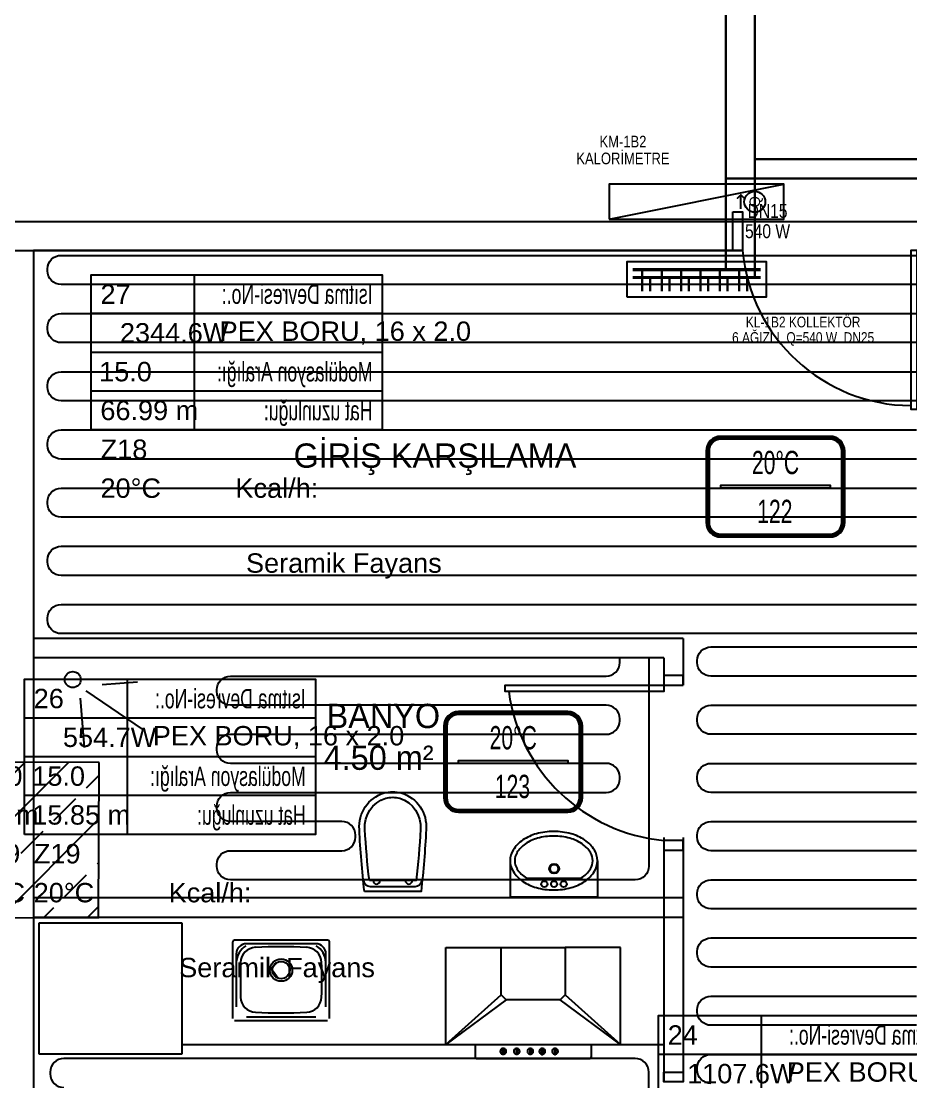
# Model space of a CAD drawing. Header units: centimetres. Extents: x 247996 to 315152, y -468471 to -440326.
# Drawn here: x 285820 to 286278, y -442336 to -441789 of the extents above; entities that cross this region are included whole.
import ezdxf
from ezdxf.enums import TextEntityAlignment as Align

# ---------------------------------------------------------------- set-up
doc = ezdxf.new("R2010")
doc.units = ezdxf.units.CM
doc.linetypes.add('ISITMA DONUS HATTI', pattern=[1.66, 1.57, -0.02, -0.07])
for name, color, linetype in [('SCOTT-MKDU0', 50, 'CONTINUOUS'), ('SCOTT-MTY-ISIKAYBIMAHAL', 2, 'CONTINUOUS'), ('SCOTT-MTY-KALORIMETRE', 6, 'Continuous'), ('SCOTT-MTY-KOLLETÖR', 7, 'CONTINUOUS'), ('SCOTT-MTY-PEX-BORU', 1, 'CONTINUOUS'), ('SCOTT-MTY-RADYATÖR', 2, 'CONTINUOUS'), ('SCOTT-MTY-SAYAC', 3, 'Continuous'), ('SCOTT-MTY-VANA', 1, 'Continuous')]:
    doc.layers.add(name, color=color, linetype=linetype)
for name, color, linetype, lineweight in [('SCOTT-MTY-ISITMA-CAP', 41, 'CONTINUOUS', 30), ('SCOTT-MTY-ISITMA-DONUS-BORU', 30, 'ISITMA DONUS HATTI', 30), ('SCOTT-MTY-ISITMA-GIDIS-BORU', 10, 'CONTINUOUS', 30)]:
    doc.layers.add(name, color=color, linetype=linetype, lineweight=lineweight)
doc.styles.add('MtXpl_Comic_Sans_MS', font='comic.ttf')
doc.styles.add('MTYCAPLT', font='arial.ttf')
doc.styles.add('ROTAS', font='arial.ttf')

# ---------------------------------------------------------------- blocks, each defined once
blk = doc.blocks.new('T-DOLAP')
blk.add_line((-45, -9), (45, 9))
blk.add_lwpolyline([(-45, -9), (45, -9), (45, 9), (-45, 9)], close=True)
blk = doc.blocks.new('T-KALORIMETRE')
for p, q in [((-10, 0), (-6, 0)), ((6, 0), (10, 0))]:
    blk.add_line(p, q)
blk.add_lwpolyline([(-4, 8), (4, 8), (2, 10), (4, 8), (2, 6)])
blk.add_circle((0, 0), 6)
at = {"style": 'ROTAS'}
blk.add_text('Q', height=6, dxfattribs=at).set_placement((0, 0), align=Align.MIDDLE_CENTER)
blk = doc.blocks.new('MTY-RADYATOR MAHAL0')
at = {"layer": 'SCOTT-MTY-ISIKAYBIMAHAL', "color": 2}
for points in [[(-35.71, 18.44), (-35.71, -18.44, 0.414214), (-28.21, -25.94), (28.21, -25.94, 0.414214), (35.71, -18.44), (35.71, 18.44, 0.414214), (28.21, 25.94), (-28.21, 25.94, 0.414214)], [(-34.21, 18.44), (-34.21, -18.44, 0.414214), (-28.21, -24.44), (28.21, -24.44, 0.414214), (34.21, -18.44), (34.21, 18.44, 0.414214), (28.21, 24.44), (-28.21, 24.44, 0.414214)]]:
    blk.add_lwpolyline(points, format="xyb", close=True, dxfattribs=at)
at = {"layer": 'SCOTT-MTY-ISIKAYBIMAHAL', "color": 4}
for points in [[(-35.21, 18.44), (-35.21, -18.44, 0.414214), (-28.21, -25.44), (28.21, -25.44, 0.414214), (35.21, -18.44), (35.21, 18.44, 0.414214), (28.21, 25.44), (-28.21, 25.44, 0.414214)], [(-34.71, 18.44), (-34.71, -18.44, 0.414214), (-28.21, -24.94), (28.21, -24.94, 0.414214), (34.71, -18.44), (34.71, 18.44, 0.414214), (28.21, 24.94), (-28.21, 24.94, 0.414214)]]:
    blk.add_lwpolyline(points, format="xyb", close=True, dxfattribs=at)
at = {"layer": 'SCOTT-MTY-ISIKAYBIMAHAL', "color": 2}
blk.add_lwpolyline([(-28.21, 0.75), (28.21, 0.75), (28.21, -0.75), (-28.21, -0.75)], close=True, dxfattribs=at)
at = {"layer": 'SCOTT-MTY-ISIKAYBIMAHAL', "color": 1, "style": 'MTYCAPLT', "width": 0.65}
for tag, p in [('MAHAL_001', (-14.86, 29.85)), ('NO_001', (-8.34, 6.72))]:
    blk.add_attdef(tag, p, '', height=12, rotation=360, dxfattribs=at)
at = {"layer": 'SCOTT-MTY-ISIKAYBIMAHAL', "color": 4, "style": 'MTYCAPLT', "width": 0.65}
for tag, p in [('DERECE_001', (-22.83, -18.47)), ('ISIKAYBI_001', (-22.73, -41.1))]:
    blk.add_attdef(tag, p, '', height=12, rotation=360, dxfattribs=at)
blk.add_attdef('ALAN', text='', height=12, rotation=360, dxfattribs=at).set_placement((0, -50), align=Align.MIDDLE_CENTER)
blk = doc.blocks.new('MTY-ETIKET')
at = {"layer": 'SCOTT-MTY-RADYATÖR'}
for p, q in [((2.687, 0), (2.687, 8)), ((-7, 6), (8, 6)), ((-7, 4), (8, 4)), ((-7, 2), (8, 2))]:
    blk.add_line(p, q, dxfattribs=at)
blk.add_lwpolyline([(8, 0), (8, 8), (-7, 8), (-7, 0)], close=True, dxfattribs=at)
at = {"layer": 'SCOTT-MTY-RADYATÖR', "style": 'MTYCAPLT', "width": 0.65}
for s, p in [('Isıtma Devresi-No.:', (-6.5, 7)), ('Modülasyon Aralığı:', (-6.5, 3)), ('Hat uzunluğu:', (-6.5, 1))]:
    blk.add_text(s, height=1, rotation=360, dxfattribs=at).set_placement(p, align=Align.MIDDLE_LEFT)
for tag, p in [('NO1_001', (5.8, 6.5)), ('AR_001', (6.25, 2.5)), ('UZ_001', (6.312, 0.509))]:
    blk.add_attdef(tag, p, '', height=1, rotation=360, dxfattribs=at)
at = {"layer": 'SCOTT-MTY-RADYATÖR', "color": 2, "style": 'MTYCAPLT', "width": 0.65}
for tag, p in [('BORU_001', (-7.069, 4.59)), ('YER_001', (2.898, 4.5))]:
    blk.add_attdef(tag, p, '', height=1, dxfattribs=at)

msp = doc.modelspace()

# ---------------------------------------------------------------- linework, layer by layer
at = {"layer": 'SCOTT-MKDU0', "color": 8, "ltscale": 0.03}
for p, q in [((285311.1, -441892.11), (286565.75, -441892.11)), ((285450.46, -441892.11), (286191.74, -441892.11)), ((285450.46, -441907.11), (286191.74, -441907.11)), ((285826.1, -441907.11), (285826.1, -442687.11)), ((285826.1, -441907.11), (285826.1, -442717.11)), ((286191.74, -441907.11), (285826.1, -441907.11)), ((285826.1, -441907.11), (285826.1, -442717.11)), ((286311.1, -441907.11), (286278.43, -441907.11)), ((286161.1, -442107.11), (285826.1, -442107.11)), ((286161.1, -442107.11), (286161.1, -442131.2)), ((286151.1, -442117.11), (285826.1, -442117.11)), ((286151.1, -442117.11), (286151.1, -442134.52)), ((285861.43, -442130.82), (285879.8, -442129.4)), ((285853.01, -442134.06), (285882.58, -442154.27)), ((285850.22, -442137.96), (285852.18, -442163.33)), ((285779.74, -442235.37), (285844.12, -442170.99)), ((285859.96, -442171.04), (285779.96, -442170.77)), ((285814.21, -442178.45), (285821.74, -442170.91)), ((285859.68, -442251.04), (285859.96, -442171.04)), ((285853.49, -442184.06), (285859.93, -442177.62)), ((285836.66, -442200.9), (285847.88, -442189.67)), ((285809.14, -442250.87), (285859.86, -442200.15)), ((285819.82, -442217.74), (285831.04, -442206.51)), ((286151.1, -442209.77), (286151.1, -442335.64)), ((286161.1, -442209.73), (286161.1, -442335.64)), ((285859.11, -442223.35), (285859.78, -442222.68)), ((286071.82, -442221.66), (286071.82, -442240.32)), ((286116.85, -442221.66), (286116.85, -442240.32)), ((285842.27, -442240.19), (285853.49, -442228.96)), ((286080.28, -442230.69), (286108.38, -442230.69)), ((286161.1, -442240.88), (285826.1, -442240.88)), ((286071.82, -442240.32), (286116.85, -442240.32)), ((285831.51, -442250.95), (285836.66, -442245.8)), ((285853.89, -442251.02), (285859.7, -442245.21)), ((285779.68, -442250.77), (285859.68, -442251.04)), ((286161.1, -442250.88), (285826.1, -442250.88)), ((285828.96, -442253.65), (285902.58, -442253.65)), ((285828.96, -442321.34), (285828.96, -442253.65)), ((285902.58, -442253.65), (285902.58, -442321.34)), ((285977.76, -442262.64), (285929.76, -442262.64)), ((285928.76, -442263.64), (285928.76, -442303.07)), ((285971.61, -442264.49), (285935.91, -442264.49)), ((285978.76, -442303.07), (285978.76, -442263.64)), ((286038.73, -442266.35), (286067.23, -442266.35)), ((286038.73, -442316.35), (286038.73, -442266.35)), ((286128.73, -442266.35), (286100.23, -442266.35)), ((286128.73, -442316.35), (286128.73, -442266.35)), ((285930.61, -442269.79), (285930.61, -442296.92)), ((285976.91, -442296.92), (285976.91, -442269.79)), ((286038.73, -442316.35), (286067.23, -442290.85)), ((286069.73, -442293.35), (286038.73, -442316.35)), ((286128.73, -442316.35), (286097.73, -442293.35)), ((286100.23, -442290.85), (286128.73, -442316.35)), ((285929.76, -442304.07), (285977.76, -442304.07)), ((285935.91, -442302.22), (285971.61, -442302.22)), ((285902.58, -442316.34), (286151.1, -442316.34)), ((285902.58, -442316.34), (286151.1, -442316.34)), ((286038.73, -442316.35), (286128.73, -442316.35)), ((286053.75, -442316.35), (286053.75, -442322.65)), ((286113.75, -442322.65), (286113.75, -442316.35)), ((285902.58, -442321.34), (285828.96, -442321.34)), ((286067.94, -442318.4), (286067.94, -442320.97)), ((286068.56, -442318.4), (286067.94, -442318.4)), ((286067.94, -442320.97), (286067.94, -442321.49)), ((286068.56, -442321.49), (286067.94, -442321.49)), ((286068.56, -442318.4), (286068.56, -442320.97)), ((286068.56, -442320.97), (286068.56, -442321.48)), ((286074.94, -442318.4), (286074.94, -442320.97)), ((286075.56, -442318.4), (286074.94, -442318.4)), ((286074.94, -442320.97), (286074.94, -442321.49)), ((286075.56, -442321.49), (286074.94, -442321.49)), ((286075.56, -442318.4), (286075.56, -442320.97)), ((286075.56, -442320.97), (286075.56, -442321.48)), ((286081.93, -442318.4), (286081.93, -442320.97)), ((286082.55, -442318.4), (286081.93, -442318.4)), ((286081.93, -442320.97), (286081.93, -442321.49)), ((286082.55, -442321.49), (286081.93, -442321.49)), ((286082.55, -442318.4), (286082.55, -442320.97)), ((286082.55, -442320.97), (286082.55, -442321.49)), ((286088.08, -442318.4), (286088.08, -442320.97)), ((286088.7, -442318.4), (286088.08, -442318.4)), ((286088.08, -442320.97), (286088.08, -442321.49)), ((286088.08, -442321.49), (286088.7, -442321.49)), ((286088.7, -442318.4), (286088.7, -442320.97)), ((286088.7, -442320.97), (286088.7, -442321.49)), ((286094.67, -442318.4), (286094.67, -442320.97)), ((286095.28, -442318.4), (286094.67, -442318.4)), ((286094.67, -442320.97), (286094.67, -442321.49)), ((286094.67, -442321.49), (286095.28, -442321.49)), ((286095.28, -442318.4), (286095.28, -442320.97)), ((286095.28, -442320.97), (286095.28, -442321.49)), ((286054.75, -442323.65), (286112.75, -442323.65))]:
    msp.add_line(p, q, dxfattribs=at)
for points in [[(286186.74, -441887.11), (286191.74, -441887.11), (286191.74, -441907.11), (286186.74, -441907.11), (286186.74, -441887.11)], [(286186.74, -441887.11), (286191.74, -441887.11), (286191.74, -441907.11), (286186.74, -441907.11), (286186.74, -441887.11)], [(286186.74, -441887.11), (286191.74, -441887.11), (286191.74, -441907.11), (286186.74, -441907.11), (286186.74, -441887.11)], [(286161.1, -442131.2), (286161.1, -442126.2), (286151.1, -442126.2), (286151.1, -442131.2), (286161.1, -442131.2)], [(286161.1, -442216.2), (286161.1, -442211.2), (286151.1, -442211.2), (286151.1, -442216.2), (286161.1, -442216.2)], [(286161.1, -442330.64), (286161.1, -442335.64), (286151.1, -442335.64), (286151.1, -442330.64), (286161.1, -442330.64)]]:
    msp.add_lwpolyline(points, dxfattribs=at)
for points in [[(286281.74, -441907.11), (286278.43, -441907.11), (286278.43, -441988.98), (286281.74, -441988.98)], [(286151.1, -442131.2), (286151.1, -442134.52), (286069.23, -442134.52), (286069.23, -442131.2)]]:
    msp.add_lwpolyline(points, close=True, dxfattribs=at)
for points in [[(285996.73, -442237.47, -0.01664), (285994.11, -442205.64, -0.351622), (286006.9, -442186.72, -0.068714), (286011.32, -442186.11, -0.068714), (286015.74, -442186.72, -0.351622), (286028.52, -442205.64, -0.01664), (286025.91, -442237.47)], [(285999.3, -442231.9, -0.016866), (285996.99, -442205.45, -0.351778), (286007.71, -442189.48, -0.068022), (286011.32, -442188.99, -0.068022), (286014.92, -442189.48, -0.351778), (286025.65, -442205.45, -0.016866), (286023.34, -442231.9)]]:
    msp.add_lwpolyline(points, format="xyb", close=True, dxfattribs=at)
msp.add_lwpolyline([(286026.19, -442232.02, -0.389191), (286022.84, -442235.09), (286011.32, -442235.09), (285999.8, -442235.09, -0.389191), (285996.45, -442232.02, -0.389191)], format="xyb", dxfattribs=at)
for centre, radius in [((285846.31, -442128.31, 51), 4.14), ((286094.58, -442225.78), 2.52), ((286094.58, -442225.78), 2.12), ((286089.48, -442233.72), 1.56), ((286094.53, -442233.72), 1.56), ((286099.45, -442233.72), 1.56)]:
    msp.add_circle(centre, radius, dxfattribs=at)
for centre, radius, start, end in [((286278.99, -441899.45), 87.59, 185.0191, 269.6313), ((286278.99, -441899.45), 87.59, 185.0191, 269.6313), ((286278.99, -441899.45), 87.59, 185.0191, 269.6313), ((286159.33, -442122.64), 88.95, 187.6747, 264.6919), ((286091.82, -442230.99), 24.08, 105.5176, 123.8347), ((286094.33, -442240.04), 33.47, 90, 105.5176), ((286094.33, -442240.04), 33.47, 74.4824, 90), ((286096.84, -442230.99), 24.08, 56.1653, 74.4824), ((286087.98, -442225.27), 17.19, 123.8347, 148.2866), ((286087.98, -442225.27), 14.8, 123.8347, 148.2866), ((286091.82, -442230.99), 21.68, 105.5176, 123.8347), ((286094.33, -442240.04), 31.07, 90, 105.5176), ((286094.33, -442240.04), 31.07, 74.4824, 90), ((286096.84, -442230.99), 21.68, 56.1653, 74.4824), ((286100.68, -442225.27), 14.8, 31.7134, 56.1653), ((286100.68, -442225.27), 17.19, 31.7134, 56.1653), ((286082.15, -442221.66), 10.33, 148.2866, 180), ((286082.15, -442221.66), 7.93, 148.2866, 180), ((286106.52, -442221.66), 7.93, 0, 31.7134), ((286106.52, -442221.66), 10.33, 0, 31.7134), ((286082.15, -442221.66), 10.33, 180, 211.7134), ((286082.15, -442221.66), 7.93, 180, 211.7134), ((286106.52, -442221.66), 7.93, 328.2866, 0), ((286106.52, -442221.66), 10.33, 328.2866, 0), ((286087.98, -442218.06), 17.19, 211.7134, 236.1653), ((286087.98, -442218.06), 14.8, 211.7134, 238.6233), ((286100.68, -442218.06), 14.8, 301.3767, 328.2866), ((286100.68, -442218.06), 17.19, 303.8347, 328.2866), ((286003.01, -442231.9), 1.78, 180, 0), ((286019.62, -442231.9), 1.78, 180, 0), ((286091.82, -442212.33), 24.08, 236.1653, 254.4824), ((286094.33, -442203.29), 33.47, 254.4824, 270), ((286094.33, -442203.29), 33.47, 270, 285.5176), ((286096.84, -442212.33), 24.08, 285.5176, 303.8347), ((286054.75, -442322.65), 1, 180, 270), ((286068.28, -442319.96), 1.54, 102.6233, 257.3765), ((286068.28, -442319.96), 1.54, 280.5379, 79.4246), ((286075.27, -442319.96), 1.54, 102.6233, 257.3765), ((286075.27, -442319.96), 1.54, 280.5379, 79.4246), ((286082.27, -442319.96), 1.54, 102.6233, 257.3765), ((286082.27, -442319.96), 1.54, 280.5379, 79.4246), ((286088.42, -442319.96), 1.54, 102.6233, 257.3765), ((286088.42, -442319.96), 1.54, 280.5379, 79.4246), ((286095, -442319.96), 1.54, 102.6233, 257.3765), ((286095, -442319.96), 1.54, 280.5379, 79.4246), ((286112.75, -442322.65), 1, 270, 0)]:
    msp.add_arc(centre, radius, start, end, dxfattribs=at)
for centre, major_axis, start_param, end_param in [((285929.76, -442263.64), (-0.707, 0.707), -0.785398, 0.785398), ((285977.76, -442263.64), (-0.707, 0.707), 3.926991, 5.497787), ((285935.91, -442269.79), (-3.75, 3.75), -0.785398, 0.785398), ((285940.75, -442274.31), (-7.14, 7.14), -0.258001, 0.758428), ((285940.88, -442274.32), (5.66, 5.66), 0.825137, 2.329224), ((285953.76, -442598.32), (-332.25, 0), 4.67265, 4.752129), ((285966.64, -442274.32), (5.66, 5.66), 5.524757, 7.028844), ((285971.61, -442269.79), (3.75, 3.75), 5.497787, 7.068583), ((285966.76, -442274.31), (7.14, 7.14), 5.524757, 6.541187), ((285953.76, -442278.07), (4.07, 4.07), 3.926991, 10.210176), ((285953.76, -442278.07), (3.18, 3.18), 3.926991, 10.210176), ((286265.01, -442283.07), (-234.94, 234.94), 0.758428, 0.812368), ((285642.51, -442283.07), (234.94, 234.94), 5.470817, 5.524757), ((285940.88, -442291.81), (-5.66, 5.66), 0.812368, 2.316455), ((285966.64, -442291.81), (-5.66, 5.66), 2.395934, 3.900021), ((285953.76, -441967.82), (-332.25, 0), 1.531058, 1.610536)]:
    msp.add_ellipse(centre, major_axis=major_axis, ratio=1, start_param=start_param, end_param=end_param, dxfattribs=at)
at = {"layer": 'SCOTT-MKDU0', "color": 8, "ltscale": 0.03, "invisible_edges": 4}
for points in [[(286067.23, -442266.35), (286100.23, -442266.35), (286100.23, -442290.85), (286067.23, -442290.85)], [(286097.73, -442293.35), (286069.73, -442293.35), (286067.23, -442290.85), (286100.23, -442290.85)]]:
    msp.add_3dface(points, dxfattribs=at)
at = {"layer": 'SCOTT-MTY-ISITMA-DONUS-BORU'}
for points in [[(285718, -441775), (286198, -441775), (286198, -441860)], [(286198, -441860), (286488, -441860)], [(286198, -441860), (286198, -441873)], [(286198, -441873), (286198, -441891)], [(286198, -441891), (286198, -441921)], [(286144, -441928), (286144, -441921)], [(286154, -441928), (286154, -441921)], [(286164, -441928), (286164, -441921)], [(286174, -441928), (286174, -441921)], [(286184, -441928), (286184, -441921)], [(286194, -441928), (286194, -441921)]]:
    msp.add_lwpolyline(points, dxfattribs=at)
at = {"layer": 'SCOTT-MTY-ISITMA-DONUS-BORU', "const_width": 1.6}
msp.add_lwpolyline([(286135, -441921), (286201, -441921)], dxfattribs=at)
at = {"layer": 'SCOTT-MTY-ISITMA-GIDIS-BORU'}
for points in [[(285735, -441765), (286183, -441765), (286183, -441870)], [(286183, -441870), (286475, -441870)], [(286183, -441870), (286183, -441873)], [(286183, -441873), (286183, -441891)], [(286183, -441891), (286183, -441917)], [(286140, -441928), (286140, -441917)], [(286150, -441928), (286150, -441917)], [(286160, -441928), (286160, -441917)], [(286170, -441928), (286170, -441917)], [(286180, -441928), (286180, -441917)], [(286190, -441928), (286190, -441917)]]:
    msp.add_lwpolyline(points, dxfattribs=at)
at = {"layer": 'SCOTT-MTY-ISITMA-GIDIS-BORU', "const_width": 1.6}
msp.add_lwpolyline([(286135, -441917), (286201, -441917)], dxfattribs=at)
at = {"layer": 'SCOTT-MTY-KOLLETÖR'}
msp.add_lwpolyline([(286132, -441931), (286204, -441931), (286204, -441913), (286132, -441913)], close=True, dxfattribs=at)
at = {"layer": 'SCOTT-MTY-PEX-BORU'}
for points in [[(286281.35, -441924.61), (285840.35, -441924.61, -0.414214), (285833.35, -441917.61), (285833.35, -441916.61, -0.414214), (285840.35, -441909.61), (286288.35, -441909.61)], [(286281.35, -441954.61), (285840.35, -441954.61, -0.414214), (285833.35, -441947.61), (285833.35, -441946.61, -0.414214), (285840.35, -441939.61), (286281.35, -441939.61, 0.414214)], [(286281.35, -441984.61), (285840.35, -441984.61, -0.414214), (285833.35, -441977.61), (285833.35, -441976.61, -0.414214), (285840.35, -441969.61), (286281.35, -441969.61, 0.414214)], [(286281.35, -442014.61), (285840.35, -442014.61, -0.414214), (285833.35, -442007.61), (285833.35, -442006.61, -0.414214), (285840.35, -441999.61), (286281.35, -441999.61, 0.414214)], [(286281.35, -442044.61), (285840.35, -442044.61, -0.414214), (285833.35, -442037.61), (285833.35, -442036.61, -0.414214), (285840.35, -442029.61), (286281.35, -442029.61, 0.414214)], [(286281.35, -442074.61), (285840.35, -442074.61, -0.414214), (285833.35, -442067.61), (285833.35, -442066.61, -0.414214), (285840.35, -442059.61), (286281.35, -442059.61, 0.414214)], [(286296.35, -442104.61), (285840.35, -442104.61, -0.414214), (285833.35, -442097.61), (285833.35, -442096.61, -0.414214), (285840.35, -442089.61), (286281.35, -442089.61, 0.414214)], [(286281.35, -442126.5), (286175.35, -442126.5, -0.414214), (286168.35, -442119.5), (286168.35, -442118.5, -0.414214), (286175.35, -442111.5), (286288.35, -442111.5)], [(286143.35, -442117.11), (286143.35, -442224.5, -0.414214), (286136.35, -442231.5), (285927.66, -442231.5, -0.414214), (285920.66, -442224.5), (285920.66, -442223.5, -0.414214), (285927.66, -442216.5), (285985.16, -442216.5, 0.414214), (285992.16, -442209.5), (285992.16, -442208.5, 0.414214), (285985.16, -442201.5), (285927.66, -442201.5, -0.414214), (285920.66, -442194.5), (285920.66, -442193.5, -0.414214), (285927.66, -442186.5), (286121.35, -442186.5, 0.414214), (286128.35, -442179.5), (286128.35, -442178.5, 0.414214), (286121.35, -442171.5), (285927.66, -442171.5, -0.414214), (285920.66, -442164.5), (285920.66, -442163.5, -0.414214), (285927.66, -442156.5), (286121.35, -442156.5, 0.414214), (286128.35, -442149.5), (286128.35, -442148.5, 0.414214), (286121.35, -442141.5), (285927.66, -442141.5, -0.414214), (285920.66, -442134.5), (285920.66, -442133.5, -0.414214), (285927.66, -442126.5), (286121.35, -442126.5, 0.414214), (286128.35, -442119.5), (286128.35, -442117.11)], [(286281.35, -442156.5), (286175.35, -442156.5, -0.414214), (286168.35, -442149.5), (286168.35, -442148.5, -0.414214), (286175.35, -442141.5), (286281.35, -442141.5, 0.414214)], [(286281.35, -442186.5), (286175.35, -442186.5, -0.414214), (286168.35, -442179.5), (286168.35, -442178.5, -0.414214), (286175.35, -442171.5), (286281.35, -442171.5, 0.414214)], [(286281.35, -442216.5), (286175.35, -442216.5, -0.414214), (286168.35, -442209.5), (286168.35, -442208.5, -0.414214), (286175.35, -442201.5), (286281.35, -442201.5, 0.414214)], [(286281.35, -442246.5), (286175.35, -442246.5, -0.414214), (286168.35, -442239.5), (286168.35, -442238.5, -0.414214), (286175.35, -442231.5), (286281.35, -442231.5, 0.414214)], [(286281.35, -442276.5), (286175.35, -442276.5, -0.414214), (286168.35, -442269.5), (286168.35, -442268.5, -0.414214), (286175.35, -442261.5), (286281.35, -442261.5, 0.414214)], [(286281.35, -442306.5), (286175.35, -442306.5, -0.414214), (286168.35, -442299.5), (286168.35, -442298.5, -0.414214), (286175.35, -442291.5), (286281.35, -442291.5, 0.414214)], [(286175.35, -442336.5, -0.414214), (286168.35, -442329.5), (286168.35, -442328.5, -0.414214), (286175.35, -442321.5), (286281.35, -442321.5, 0.414214)], [(286143.35, -442430.88), (286143.35, -442330.61, 0.414214), (286136.35, -442323.61), (285841.69, -442323.61, 0.414214), (285834.69, -442330.61), (285834.69, -442331.61, 0.414214), (285841.69, -442338.61)]]:
    msp.add_lwpolyline(points, format="xyb", dxfattribs=at)

# ---------------------------------------------------------------- block references
at = {"layer": 'SCOTT-MTY-KALORIMETRE', "xscale": 0.9, "yscale": 0.9, "rotation": 90}
msp.add_blockref('T-KALORIMETRE', (286198, -441882), dxfattribs=at)
at = {"layer": 'SCOTT-MTY-SAYAC'}
msp.add_blockref('T-DOLAP', (286168, -441882), dxfattribs=at)
at = {"layer": 'SCOTT-MTY-VANA'}
ref = msp.add_blockref('MTY-ETIKET', (285935.92, -441999.61), dxfattribs=dict(at, xscale=-10, yscale=10))
ref.add_attrib('UZ_001', '66.99 m', (285860.58, -441994.55), dxfattribs={"layer": 'SCOTT-MTY-RADYATÖR', "height": 10, "rotation": 0, "style": 'MTYCAPLT'})
ref.add_attrib('AR_001', '15.0', (285859.93, -441974.55), dxfattribs={"layer": 'SCOTT-MTY-RADYATÖR', "height": 10, "rotation": 0, "style": 'MTYCAPLT'})
ref.add_attrib('NO1_001', '27', (285860.65, -441934.63), dxfattribs={"layer": 'SCOTT-MTY-RADYATÖR', "height": 10, "rotation": 0, "style": 'MTYCAPLT'})
ref.add_attrib('BORU_001', 'PEX BORU, 16 x 2.0', (285922.06, -441953.71), dxfattribs={"layer": 'SCOTT-MTY-RADYATÖR', "height": 10, "style": 'MTYCAPLT'})
ref.add_attrib('NO_001', 'Z18', (285860.74, -442014.55), dxfattribs={"layer": 'SCOTT-MTY-RADYATÖR', "height": 10, "style": 'MTYCAPLT'})
ref.add_attrib('DERECE_001', '20%%DC', (285860.65, -442034.61), dxfattribs={"layer": 'SCOTT-MTY-RADYATÖR', "height": 10, "style": 'MTYCAPLT'})
ref.add_attrib('KCAL/H:_001', 'Kcal/h:', (285930.21, -442034.61), dxfattribs={"layer": 'SCOTT-MTY-RADYATÖR', "height": 10, "style": 'MTYCAPLT'})
ref.add_attrib('MALZEMECINSI_001', 'Seramik Fayans', (285935.67, -442073.23), dxfattribs={"layer": 'SCOTT-MTY-RADYATÖR', "height": 10, "style": 'MTYCAPLT'})
ref.add_attrib('YER_001', '2344.6W', (285870.67, -441954.55), dxfattribs={"layer": 'SCOTT-MTY-RADYATÖR', "height": 10, "style": 'MTYCAPLT'})
ref = msp.add_blockref('MTY-RADYATOR MAHAL0', (286208.64, -442028.86), dxfattribs=dict(at, rotation=180))
ref.add_attrib('DERECE_001', '20%%DC', (286196.52, -442022.39), dxfattribs={"layer": 'SCOTT-MTY-ISIKAYBIMAHAL', "color": 4, "height": 12, "rotation": 360, "style": 'MTYCAPLT', "width": 0.65})
ref.add_attrib('NO_001', '122', (286199.25, -442047.61), dxfattribs={"layer": 'SCOTT-MTY-ISIKAYBIMAHAL', "color": 1, "height": 12, "rotation": 360, "style": 'MTYCAPLT', "width": 0.65})
ref = msp.add_blockref('MTY-ETIKET', (285735.48, -442208.13), dxfattribs=dict(at, xscale=10, yscale=10))
ref.add_attrib('UZ_001', '15.85 m', (285778.25, -442203.06), dxfattribs={"layer": 'SCOTT-MTY-RADYATÖR', "height": 10, "rotation": 360, "style": 'MTYCAPLT'})
ref.add_attrib('AR_001', '15.0', (285793.24, -442183.06), dxfattribs={"layer": 'SCOTT-MTY-RADYATÖR', "height": 10, "rotation": 360, "style": 'MTYCAPLT'})
ref.add_attrib('NO1_001', '26', (285800.79, -442143.06), dxfattribs={"layer": 'SCOTT-MTY-RADYATÖR', "height": 10, "rotation": 360, "style": 'MTYCAPLT'})
ref.add_attrib('BORU_001', 'PEX BORU, 16 x 2.0', (285664.78, -442162.23), dxfattribs={"layer": 'SCOTT-MTY-RADYATÖR', "height": 10, "style": 'MTYCAPLT'})
ref.add_attrib('NO_001', 'Z19', (285795.23, -442223.06), dxfattribs={"layer": 'SCOTT-MTY-RADYATÖR', "height": 10, "style": 'MTYCAPLT'})
ref.add_attrib('DERECE_001', '20%%DC', (285790.55, -442243.13), dxfattribs={"layer": 'SCOTT-MTY-RADYATÖR', "height": 10, "style": 'MTYCAPLT'})
ref.add_attrib('KCAL/H:_001', 'Kcal/h:', (285713.55, -442243.13), dxfattribs={"layer": 'SCOTT-MTY-RADYATÖR', "height": 10, "style": 'MTYCAPLT'})
ref.add_attrib('MALZEMECINSI_001', 'Seramik Fayans', (285670.07, -442281.74), dxfattribs={"layer": 'SCOTT-MTY-RADYATÖR', "height": 10, "style": 'MTYCAPLT'})
ref.add_attrib('YER_001', '554.7W', (285764.1, -442163.04), dxfattribs={"layer": 'SCOTT-MTY-RADYATÖR', "height": 10, "style": 'MTYCAPLT'})
ref = msp.add_blockref('MTY-ETIKET', (285901.47, -442208.13), dxfattribs=dict(at, xscale=-10, yscale=10))
ref.add_attrib('UZ_001', '15.85 m', (285825.48, -442203.06), dxfattribs={"layer": 'SCOTT-MTY-RADYATÖR', "height": 10, "rotation": 0, "style": 'MTYCAPLT'})
ref.add_attrib('AR_001', '15.0', (285825.48, -442183.06), dxfattribs={"layer": 'SCOTT-MTY-RADYATÖR', "height": 10, "rotation": 0, "style": 'MTYCAPLT'})
ref.add_attrib('NO1_001', '26', (285826.21, -442143.06), dxfattribs={"layer": 'SCOTT-MTY-RADYATÖR', "height": 10, "rotation": 0, "style": 'MTYCAPLT'})
ref.add_attrib('BORU_001', 'PEX BORU, 16 x 2.0', (285887.62, -442162.23), dxfattribs={"layer": 'SCOTT-MTY-RADYATÖR', "height": 10, "style": 'MTYCAPLT'})
ref.add_attrib('NO_001', 'Z19', (285826.29, -442223.06), dxfattribs={"layer": 'SCOTT-MTY-RADYATÖR', "height": 10, "style": 'MTYCAPLT'})
ref.add_attrib('DERECE_001', '20%%DC', (285826.21, -442243.13), dxfattribs={"layer": 'SCOTT-MTY-RADYATÖR', "height": 10, "style": 'MTYCAPLT'})
ref.add_attrib('KCAL/H:_001', 'Kcal/h:', (285895.77, -442243.13), dxfattribs={"layer": 'SCOTT-MTY-RADYATÖR', "height": 10, "style": 'MTYCAPLT'})
ref.add_attrib('MALZEMECINSI_001', 'Seramik Fayans', (285901.22, -442281.74), dxfattribs={"layer": 'SCOTT-MTY-RADYATÖR', "height": 10, "style": 'MTYCAPLT'})
ref.add_attrib('YER_001', '554.7W', (285841.28, -442163.04), dxfattribs={"layer": 'SCOTT-MTY-RADYATÖR', "height": 10, "style": 'MTYCAPLT'})
ref = msp.add_blockref('MTY-RADYATOR MAHAL0', (286073.4, -442170.75), dxfattribs=dict(at, rotation=180))
ref.add_attrib('DERECE_001', '20%%DC', (286061.28, -442164.27), dxfattribs={"layer": 'SCOTT-MTY-ISIKAYBIMAHAL', "color": 4, "height": 12, "rotation": 360, "style": 'MTYCAPLT', "width": 0.65})
ref.add_attrib('NO_001', '123', (286063.96, -442189.38), dxfattribs={"layer": 'SCOTT-MTY-ISIKAYBIMAHAL', "color": 1, "height": 12, "rotation": 360, "style": 'MTYCAPLT', "width": 0.65})
ref = msp.add_blockref('MTY-ETIKET', (286228.35, -442381.5), dxfattribs=dict(at, xscale=-10, yscale=10))
ref.add_attrib('UZ_001', '31.65 m', (286152.97, -442376.43), dxfattribs={"layer": 'SCOTT-MTY-RADYATÖR', "height": 10, "rotation": 0, "style": 'MTYCAPLT'})
ref.add_attrib('AR_001', '15.0', (286152.36, -442356.43), dxfattribs={"layer": 'SCOTT-MTY-RADYATÖR', "height": 10, "rotation": 0, "style": 'MTYCAPLT'})
ref.add_attrib('NO1_001', '24', (286153.08, -442316.52), dxfattribs={"layer": 'SCOTT-MTY-RADYATÖR', "height": 10, "rotation": 0, "style": 'MTYCAPLT'})
ref.add_attrib('BORU_001', 'PEX BORU, 16 x 2.0', (286214.49, -442335.59), dxfattribs={"layer": 'SCOTT-MTY-RADYATÖR', "height": 10, "style": 'MTYCAPLT'})
ref.add_attrib('NO_001', 'Z18', (286153.17, -442396.43), dxfattribs={"layer": 'SCOTT-MTY-RADYATÖR', "height": 10, "style": 'MTYCAPLT'})
ref.add_attrib('DERECE_001', '20%%DC', (286153.08, -442416.5), dxfattribs={"layer": 'SCOTT-MTY-RADYATÖR', "height": 10, "style": 'MTYCAPLT'})
ref.add_attrib('KCAL/H:_001', 'Kcal/h:', (286222.64, -442416.5), dxfattribs={"layer": 'SCOTT-MTY-RADYATÖR', "height": 10, "style": 'MTYCAPLT'})
ref.add_attrib('MALZEMECINSI_001', 'Seramik Fayans', (286228.1, -442455.11), dxfattribs={"layer": 'SCOTT-MTY-RADYATÖR', "height": 10, "style": 'MTYCAPLT'})
ref.add_attrib('YER_001', '1107.6W', (286163.1, -442336.43), dxfattribs={"layer": 'SCOTT-MTY-RADYATÖR', "height": 10, "style": 'MTYCAPLT'})

# ---------------------------------------------------------------- texts
at = {"layer": 'SCOTT-MKDU0', "color": 8, "ltscale": 0.03, "style": 'MtXpl_Comic_Sans_MS'}
msp.add_text('GİRİŞ KARŞILAMA', height=12.5, rotation=360, dxfattribs=at).set_placement((285960.2, -442019.08))
for s, p in [('BANYO', (285977.23, -442153.3)), ('4.50 m²', (285975.73, -442174.83))]:
    msp.add_text(s, height=12.5, dxfattribs=at).set_placement(p)
at = {"layer": 'SCOTT-MTY-ISITMA-CAP', "style": 'ROTAS', "width": 0.8}
for s, p in [('DN15', (286204.58, -441886.72)), ('540 W', (286204.58, -441897.16))]:
    msp.add_text(s, height=7.2, dxfattribs=at).set_placement(p, align=Align.MIDDLE_CENTER)
at = {"layer": 'SCOTT-MTY-KALORIMETRE', "style": 'ROTAS', "width": 0.8}
for s, p in [('KM-1B2', (286130.02, -441850.95)), ('KALORİMETRE', (286130.02, -441859.65))]:
    msp.add_text(s, height=6, dxfattribs=at).set_placement(p, align=Align.MIDDLE_CENTER)
at = {"layer": 'SCOTT-MTY-KOLLETÖR', "style": 'ROTAS', "width": 0.8}
for s, p in [('KL-1B2 KOLLEKTÖR', (286222.92, -441943.99)), ('6 AĞIZLI  Q=540 W  DN25', (286222.92, -441951.96))]:
    msp.add_text(s, height=5.5, dxfattribs=at).set_placement(p, align=Align.MIDDLE_CENTER)

doc.saveas('drawing.dxf')
